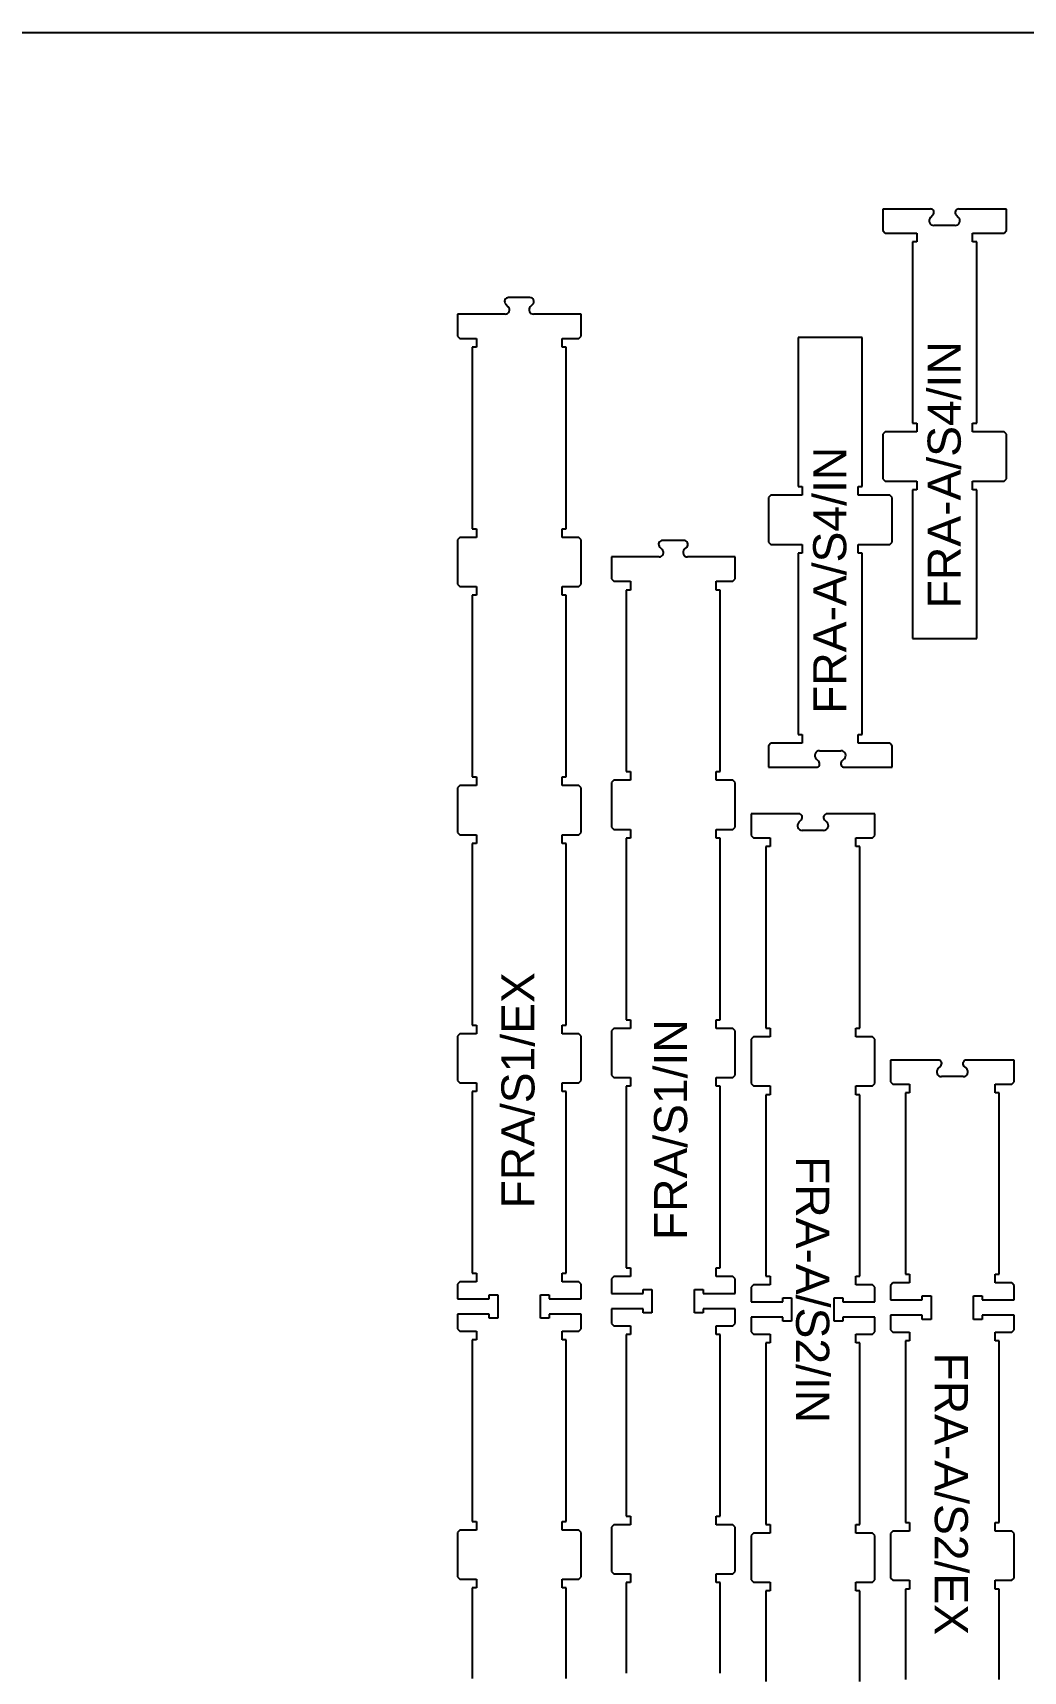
# Model space of a CAD drawing. Header units: millimetres. Extents: x -574 to 646, y -196 to 414.
# Drawn here: x -285.4 to -165.7, y 215.8 to 413.8 of the extents above; entities that cross this region are included whole.
import ezdxf

# ---------------------------------------------------------------- set-up
doc = ezdxf.new("R2010")
doc.units = ezdxf.units.MM
doc.header["$MEASUREMENT"] = 0
for name, color, linetype, true_color in [('0_SHEET_BIRCHPLY_2440X1220', 1, 'Continuous', 0xff0000), ('1_ANYTOOL_1MMDEEP_INSIDE', 2, 'Continuous', 0xffff00), ('6_ANYTOOL_CUTTHROUGH_OUTSI', 5, 'Continuous', 0x0000ff)]:
    doc.layers.add(name, color=color, linetype=linetype, true_color=true_color)

msp = doc.modelspace()

# ---------------------------------------------------------------- linework, layer by layer
at = {"layer": '0_SHEET_BIRCHPLY_2440X1220'}
msp.add_lwpolyline([(-574.38, 413.84), (-574.38, -196.16), (645.62, -196.16), (645.62, 413.84), (-574.38, 413.84)], dxfattribs=at)
at = {"layer": '6_ANYTOOL_CUTTHROUGH_OUTSI'}
for p, q in [((-176.96, 392.53), (-182.72, 392.53)), ((-182.72, 392.53), (-182.72, 389.92)), ((-167.77, 392.53), (-173.54, 392.53)), ((-167.77, 389.92), (-167.77, 392.53)), ((-176.95, 391.52), (-176.66, 391.81)), ((-173.96, 390.53), (-176.54, 390.53)), ((-173.84, 391.81), (-173.55, 391.52)), ((-182.72, 389.92), (-182.44, 389.63)), ((-182.44, 389.63), (-178.62, 389.63)), ((-178.62, 388.58), (-179.12, 388.58)), ((-179.12, 388.58), (-179.12, 366.63)), ((-178.62, 389.63), (-178.62, 388.58)), ((-171.87, 388.58), (-171.87, 389.63)), ((-171.87, 389.63), (-168.06, 389.63)), ((-171.37, 388.58), (-171.87, 388.58)), ((-171.37, 366.63), (-171.37, 388.58)), ((-168.06, 389.63), (-167.77, 389.92)), ((-228.28, 381.02), (-227.99, 380.72)), ((-225.36, 381.83), (-227.94, 381.83)), ((-225.32, 380.72), (-225.02, 381.02)), ((-228.36, 379.83), (-234.13, 379.83)), ((-234.13, 379.83), (-234.13, 377.16)), ((-219.18, 379.83), (-224.94, 379.83)), ((-219.18, 377.16), (-219.18, 379.83)), ((-234.13, 377.16), (-233.84, 376.88)), ((-233.84, 376.88), (-231.83, 376.88)), ((-231.83, 376.88), (-231.83, 375.83)), ((-221.48, 375.83), (-221.48, 376.88)), ((-221.48, 376.88), (-219.46, 376.88)), ((-219.46, 376.88), (-219.18, 377.16)), ((-185.19, 376.98), (-192.94, 376.98)), ((-192.94, 376.98), (-192.94, 358.99)), ((-185.19, 358.99), (-185.19, 376.98)), ((-231.83, 375.83), (-232.33, 375.83)), ((-232.33, 375.83), (-232.33, 353.88)), ((-220.98, 375.83), (-221.48, 375.83)), ((-220.98, 353.88), (-220.98, 375.83)), ((-179.12, 366.63), (-178.62, 366.63)), ((-178.62, 366.63), (-178.62, 365.58)), ((-171.87, 365.58), (-171.87, 366.63)), ((-171.87, 366.63), (-171.37, 366.63)), ((-182.44, 365.58), (-182.72, 365.3)), ((-182.72, 365.3), (-182.72, 359.92)), ((-178.62, 365.58), (-182.44, 365.58)), ((-168.06, 365.58), (-171.87, 365.58)), ((-167.77, 365.3), (-168.06, 365.58)), ((-167.77, 359.92), (-167.77, 365.3)), ((-192.94, 358.99), (-192.44, 358.99)), ((-192.44, 358.99), (-192.44, 357.94)), ((-185.69, 357.94), (-185.69, 358.99)), ((-185.69, 358.99), (-185.19, 358.99)), ((-182.72, 359.92), (-182.44, 359.63)), ((-182.44, 359.63), (-178.62, 359.63)), ((-178.62, 358.58), (-179.12, 358.58)), ((-179.12, 358.58), (-179.12, 340.6)), ((-178.62, 359.63), (-178.62, 358.58)), ((-171.87, 358.58), (-171.87, 359.63)), ((-171.87, 359.63), (-168.06, 359.63)), ((-171.37, 358.58), (-171.87, 358.58)), ((-171.37, 340.6), (-171.37, 358.58)), ((-168.06, 359.63), (-167.77, 359.92)), ((-196.26, 357.94), (-196.54, 357.65)), ((-196.54, 357.65), (-196.54, 352.27)), ((-192.44, 357.94), (-196.26, 357.94)), ((-181.88, 357.94), (-185.69, 357.94)), ((-181.59, 357.65), (-181.88, 357.94)), ((-181.59, 352.27), (-181.59, 357.65)), ((-233.84, 352.83), (-234.13, 352.54)), ((-231.83, 352.83), (-233.84, 352.83)), ((-232.33, 353.88), (-231.83, 353.88)), ((-231.83, 353.88), (-231.83, 352.83)), ((-221.48, 352.83), (-221.48, 353.88)), ((-221.48, 353.88), (-220.98, 353.88)), ((-219.46, 352.83), (-221.48, 352.83)), ((-219.18, 352.54), (-219.46, 352.83)), ((-234.13, 352.54), (-234.13, 347.16)), ((-219.18, 347.16), (-219.18, 352.54)), ((-209.67, 351.66), (-209.38, 351.37)), ((-206.75, 352.47), (-209.33, 352.47)), ((-206.7, 351.37), (-206.41, 351.66)), ((-196.54, 352.27), (-196.26, 351.99)), ((-196.26, 351.99), (-192.44, 351.99)), ((-192.44, 350.94), (-192.94, 350.94)), ((-192.94, 350.94), (-192.94, 328.99)), ((-192.44, 351.99), (-192.44, 350.94)), ((-185.69, 350.94), (-185.69, 351.99)), ((-185.69, 351.99), (-181.88, 351.99)), ((-185.19, 350.94), (-185.69, 350.94)), ((-185.19, 328.99), (-185.19, 350.94)), ((-181.88, 351.99), (-181.59, 352.27)), ((-209.75, 350.47), (-215.52, 350.47)), ((-215.52, 350.47), (-215.52, 347.81)), ((-200.57, 350.47), (-206.33, 350.47)), ((-200.57, 347.81), (-200.57, 350.47)), ((-234.13, 347.16), (-233.84, 346.88)), ((-233.84, 346.88), (-231.83, 346.88)), ((-231.83, 346.88), (-231.83, 345.83)), ((-221.48, 345.83), (-221.48, 346.88)), ((-221.48, 346.88), (-219.46, 346.88)), ((-219.46, 346.88), (-219.18, 347.16)), ((-215.52, 347.81), (-215.23, 347.52)), ((-215.23, 347.52), (-213.22, 347.52)), ((-213.22, 347.52), (-213.22, 346.47)), ((-202.87, 346.47), (-202.87, 347.52)), ((-202.87, 347.52), (-200.85, 347.52)), ((-200.85, 347.52), (-200.57, 347.81)), ((-231.83, 345.83), (-232.33, 345.83)), ((-232.33, 345.83), (-232.33, 323.88)), ((-220.98, 345.83), (-221.48, 345.83)), ((-220.98, 323.88), (-220.98, 345.83)), ((-213.22, 346.47), (-213.72, 346.47)), ((-213.72, 346.47), (-213.72, 324.52)), ((-202.37, 346.47), (-202.87, 346.47)), ((-202.37, 324.52), (-202.37, 346.47)), ((-179.12, 340.6), (-171.37, 340.6)), ((-192.94, 328.99), (-192.44, 328.99)), ((-192.44, 328.99), (-192.44, 327.94)), ((-185.69, 327.94), (-185.69, 328.99)), ((-185.69, 328.99), (-185.19, 328.99)), ((-196.26, 327.94), (-196.54, 327.65)), ((-196.54, 327.65), (-196.54, 325.04)), ((-192.44, 327.94), (-196.26, 327.94)), ((-190.36, 327.04), (-187.77, 327.04)), ((-181.88, 327.94), (-185.69, 327.94)), ((-181.59, 327.65), (-181.88, 327.94)), ((-181.59, 325.04), (-181.59, 327.65)), ((-196.54, 325.04), (-190.77, 325.04)), ((-190.47, 325.76), (-190.77, 326.06)), ((-187.37, 326.06), (-187.66, 325.76)), ((-187.36, 325.04), (-181.59, 325.04)), ((-232.33, 323.88), (-231.83, 323.88)), ((-231.83, 323.88), (-231.83, 322.83)), ((-221.48, 322.83), (-221.48, 323.88)), ((-221.48, 323.88), (-220.98, 323.88)), ((-215.23, 323.47), (-215.52, 323.19)), ((-215.52, 323.19), (-215.52, 317.81)), ((-213.22, 323.47), (-215.23, 323.47)), ((-213.72, 324.52), (-213.22, 324.52)), ((-213.22, 324.52), (-213.22, 323.47)), ((-202.87, 323.47), (-202.87, 324.52)), ((-202.87, 324.52), (-202.37, 324.52)), ((-200.85, 323.47), (-202.87, 323.47)), ((-200.57, 323.19), (-200.85, 323.47)), ((-200.57, 317.81), (-200.57, 323.19)), ((-233.84, 322.83), (-234.13, 322.54)), ((-234.13, 322.54), (-234.13, 317.16)), ((-231.83, 322.83), (-233.84, 322.83)), ((-219.46, 322.83), (-221.48, 322.83)), ((-219.18, 322.54), (-219.46, 322.83)), ((-219.18, 317.16), (-219.18, 322.54)), ((-192.87, 319.41), (-198.64, 319.41)), ((-198.64, 319.41), (-198.64, 316.8)), ((-183.69, 319.41), (-189.45, 319.41)), ((-183.69, 316.8), (-183.69, 319.41)), ((-234.13, 317.16), (-233.84, 316.88)), ((-219.46, 316.88), (-219.18, 317.16)), ((-215.52, 317.81), (-215.23, 317.52)), ((-215.23, 317.52), (-213.22, 317.52)), ((-213.22, 317.52), (-213.22, 316.47)), ((-202.87, 316.47), (-202.87, 317.52)), ((-202.87, 317.52), (-200.85, 317.52)), ((-200.85, 317.52), (-200.57, 317.81)), ((-192.86, 318.39), (-192.57, 318.69)), ((-189.87, 317.41), (-192.45, 317.41)), ((-189.75, 318.69), (-189.46, 318.39)), ((-233.84, 316.88), (-231.83, 316.88)), ((-231.83, 315.83), (-232.33, 315.83)), ((-232.33, 315.83), (-232.33, 293.88)), ((-231.83, 316.88), (-231.83, 315.83)), ((-221.48, 315.83), (-221.48, 316.88)), ((-221.48, 316.88), (-219.46, 316.88)), ((-220.98, 315.83), (-221.48, 315.83)), ((-220.98, 293.88), (-220.98, 315.83)), ((-213.22, 316.47), (-213.72, 316.47)), ((-213.72, 316.47), (-213.72, 294.52)), ((-202.37, 316.47), (-202.87, 316.47)), ((-202.37, 294.52), (-202.37, 316.47)), ((-198.64, 316.8), (-198.35, 316.51)), ((-198.35, 316.51), (-196.34, 316.51)), ((-196.34, 315.46), (-196.84, 315.46)), ((-196.84, 315.46), (-196.84, 293.51)), ((-196.34, 316.51), (-196.34, 315.46)), ((-185.99, 315.46), (-185.99, 316.51)), ((-185.99, 316.51), (-183.97, 316.51)), ((-185.49, 315.46), (-185.99, 315.46)), ((-185.49, 293.51), (-185.49, 315.46)), ((-183.97, 316.51), (-183.69, 316.8)), ((-232.33, 293.88), (-231.83, 293.88)), ((-231.83, 293.88), (-231.83, 292.83)), ((-221.48, 292.83), (-221.48, 293.88)), ((-221.48, 293.88), (-220.98, 293.88)), ((-215.23, 293.47), (-215.52, 293.19)), ((-215.52, 293.19), (-215.52, 287.81)), ((-213.22, 293.47), (-215.23, 293.47)), ((-213.72, 294.52), (-213.22, 294.52)), ((-213.22, 294.52), (-213.22, 293.47)), ((-202.87, 293.47), (-202.87, 294.52)), ((-202.87, 294.52), (-202.37, 294.52)), ((-200.85, 293.47), (-202.87, 293.47)), ((-200.57, 293.19), (-200.85, 293.47)), ((-200.57, 287.81), (-200.57, 293.19)), ((-196.84, 293.51), (-196.34, 293.51)), ((-196.34, 293.51), (-196.34, 292.46)), ((-185.99, 292.46), (-185.99, 293.51)), ((-185.99, 293.51), (-185.49, 293.51)), ((-233.84, 292.83), (-234.13, 292.54)), ((-234.13, 292.54), (-234.13, 287.16)), ((-231.83, 292.83), (-233.84, 292.83)), ((-219.46, 292.83), (-221.48, 292.83)), ((-219.18, 292.54), (-219.46, 292.83)), ((-219.18, 287.16), (-219.18, 292.54)), ((-198.35, 292.46), (-198.64, 292.18)), ((-198.64, 292.18), (-198.64, 286.8)), ((-196.34, 292.46), (-198.35, 292.46)), ((-183.97, 292.46), (-185.99, 292.46)), ((-183.69, 292.18), (-183.97, 292.46)), ((-183.69, 286.8), (-183.69, 292.18)), ((-176.02, 289.65), (-181.79, 289.65)), ((-181.79, 289.65), (-181.79, 287.03)), ((-166.84, 289.65), (-172.61, 289.65)), ((-166.84, 287.03), (-166.84, 289.65)), ((-215.52, 287.81), (-215.23, 287.52)), ((-215.23, 287.52), (-213.22, 287.52)), ((-213.22, 287.52), (-213.22, 286.47)), ((-202.87, 286.47), (-202.87, 287.52)), ((-202.87, 287.52), (-200.85, 287.52)), ((-200.85, 287.52), (-200.57, 287.81)), ((-176.02, 288.63), (-175.72, 288.92)), ((-173.02, 287.65), (-175.61, 287.65)), ((-172.91, 288.92), (-172.62, 288.63)), ((-234.13, 287.16), (-233.84, 286.88)), ((-233.84, 286.88), (-231.83, 286.88)), ((-231.83, 285.83), (-232.33, 285.83)), ((-232.33, 285.83), (-232.33, 263.88)), ((-231.83, 286.88), (-231.83, 285.83)), ((-221.48, 285.83), (-221.48, 286.88)), ((-221.48, 286.88), (-219.46, 286.88)), ((-220.98, 285.83), (-221.48, 285.83)), ((-220.98, 263.88), (-220.98, 285.83)), ((-219.46, 286.88), (-219.18, 287.16)), ((-213.22, 286.47), (-213.72, 286.47)), ((-213.72, 286.47), (-213.72, 264.52)), ((-202.37, 286.47), (-202.87, 286.47)), ((-202.37, 264.52), (-202.37, 286.47)), ((-198.64, 286.8), (-198.35, 286.51)), ((-198.35, 286.51), (-196.34, 286.51)), ((-196.34, 285.46), (-196.84, 285.46)), ((-196.84, 285.46), (-196.84, 263.51)), ((-196.34, 286.51), (-196.34, 285.46)), ((-185.99, 285.46), (-185.99, 286.51)), ((-185.99, 286.51), (-183.97, 286.51)), ((-185.49, 285.46), (-185.99, 285.46)), ((-185.49, 263.51), (-185.49, 285.46)), ((-183.97, 286.51), (-183.69, 286.8)), ((-181.79, 287.03), (-181.51, 286.75)), ((-181.51, 286.75), (-179.49, 286.75)), ((-179.49, 285.7), (-179.99, 285.7)), ((-179.99, 285.7), (-179.99, 263.75)), ((-179.49, 286.75), (-179.49, 285.7)), ((-169.14, 285.7), (-169.14, 286.75)), ((-169.14, 286.75), (-167.13, 286.75)), ((-168.64, 285.7), (-169.14, 285.7)), ((-168.64, 263.75), (-168.64, 285.7)), ((-167.13, 286.75), (-166.84, 287.03)), ((-232.33, 263.88), (-231.83, 263.88)), ((-231.83, 263.88), (-231.83, 262.83)), ((-221.48, 262.83), (-221.48, 263.88)), ((-221.48, 263.88), (-220.98, 263.88)), ((-215.23, 263.47), (-215.52, 263.19)), ((-213.22, 263.47), (-215.23, 263.47)), ((-213.72, 264.52), (-213.22, 264.52)), ((-213.22, 264.52), (-213.22, 263.47)), ((-202.87, 263.47), (-202.87, 264.52)), ((-202.87, 264.52), (-202.37, 264.52)), ((-200.85, 263.47), (-202.87, 263.47)), ((-200.57, 263.19), (-200.85, 263.47)), ((-196.84, 263.51), (-196.34, 263.51)), ((-196.34, 263.51), (-196.34, 262.46)), ((-185.99, 262.46), (-185.99, 263.51)), ((-185.99, 263.51), (-185.49, 263.51)), ((-179.99, 263.75), (-179.49, 263.75)), ((-179.49, 263.75), (-179.49, 262.7)), ((-169.14, 262.7), (-169.14, 263.75)), ((-169.14, 263.75), (-168.64, 263.75)), ((-233.84, 262.83), (-234.13, 262.54)), ((-234.13, 262.54), (-234.13, 260.78)), ((-231.83, 262.83), (-233.84, 262.83)), ((-219.46, 262.83), (-221.48, 262.83)), ((-219.18, 262.54), (-219.46, 262.83)), ((-219.18, 260.78), (-219.18, 262.54)), ((-215.52, 263.19), (-215.52, 261.42)), ((-211.67, 261.42), (-211.67, 261.92)), ((-211.67, 261.92), (-210.62, 261.92)), ((-210.62, 261.92), (-210.62, 259.07)), ((-205.47, 259.07), (-205.47, 261.92)), ((-205.47, 261.92), (-204.42, 261.92)), ((-204.42, 261.92), (-204.42, 261.42)), ((-200.57, 261.42), (-200.57, 263.19)), ((-198.35, 262.46), (-198.64, 262.18)), ((-198.64, 262.18), (-198.64, 260.41)), ((-196.34, 262.46), (-198.35, 262.46)), ((-183.97, 262.46), (-185.99, 262.46)), ((-183.69, 262.18), (-183.97, 262.46)), ((-183.69, 260.41), (-183.69, 262.18)), ((-181.51, 262.7), (-181.79, 262.41)), ((-181.79, 262.41), (-181.79, 260.65)), ((-179.49, 262.7), (-181.51, 262.7)), ((-167.13, 262.7), (-169.14, 262.7)), ((-166.84, 262.41), (-167.13, 262.7)), ((-166.84, 260.65), (-166.84, 262.41)), ((-234.13, 260.78), (-230.28, 260.78)), ((-230.28, 260.78), (-230.28, 261.28)), ((-230.28, 261.28), (-229.23, 261.28)), ((-229.23, 261.28), (-229.23, 258.43)), ((-224.08, 258.43), (-224.08, 261.28)), ((-224.08, 261.28), (-223.03, 261.28)), ((-223.03, 261.28), (-223.03, 260.78)), ((-223.03, 260.78), (-219.18, 260.78)), ((-215.52, 261.42), (-211.67, 261.42)), ((-211.67, 259.57), (-215.52, 259.57)), ((-215.52, 259.57), (-215.52, 257.81)), ((-211.67, 259.07), (-211.67, 259.57)), ((-204.42, 261.42), (-200.57, 261.42)), ((-200.57, 259.57), (-204.42, 259.57)), ((-204.42, 259.57), (-204.42, 259.07)), ((-200.57, 257.81), (-200.57, 259.57)), ((-198.64, 260.41), (-194.79, 260.41)), ((-194.79, 260.41), (-194.79, 260.91)), ((-194.79, 260.91), (-193.74, 260.91)), ((-193.74, 260.91), (-193.74, 258.06)), ((-188.59, 258.06), (-188.59, 260.91)), ((-188.59, 260.91), (-187.54, 260.91)), ((-187.54, 260.91), (-187.54, 260.41)), ((-187.54, 260.41), (-183.69, 260.41)), ((-181.79, 260.65), (-177.94, 260.65)), ((-177.94, 260.65), (-177.94, 261.15)), ((-177.94, 261.15), (-176.89, 261.15)), ((-176.89, 261.15), (-176.89, 258.3)), ((-171.74, 258.3), (-171.74, 261.15)), ((-171.74, 261.15), (-170.69, 261.15)), ((-170.69, 261.15), (-170.69, 260.65)), ((-170.69, 260.65), (-166.84, 260.65)), ((-230.28, 258.93), (-234.13, 258.93)), ((-234.13, 258.93), (-234.13, 257.16)), ((-230.28, 258.43), (-230.28, 258.93)), ((-229.23, 258.43), (-230.28, 258.43)), ((-223.03, 258.43), (-224.08, 258.43)), ((-219.18, 258.93), (-223.03, 258.93)), ((-223.03, 258.93), (-223.03, 258.43)), ((-219.18, 257.16), (-219.18, 258.93)), ((-215.52, 257.81), (-215.23, 257.52)), ((-215.23, 257.52), (-213.22, 257.52)), ((-213.22, 257.52), (-213.22, 256.47)), ((-210.62, 259.07), (-211.67, 259.07)), ((-204.42, 259.07), (-205.47, 259.07)), ((-202.87, 256.47), (-202.87, 257.52)), ((-202.87, 257.52), (-200.85, 257.52)), ((-200.85, 257.52), (-200.57, 257.81)), ((-194.79, 258.56), (-198.64, 258.56)), ((-198.64, 258.56), (-198.64, 256.8)), ((-194.79, 258.06), (-194.79, 258.56)), ((-193.74, 258.06), (-194.79, 258.06)), ((-187.54, 258.06), (-188.59, 258.06)), ((-183.69, 258.56), (-187.54, 258.56)), ((-187.54, 258.56), (-187.54, 258.06)), ((-183.69, 256.8), (-183.69, 258.56)), ((-177.94, 258.8), (-181.79, 258.8)), ((-181.79, 258.8), (-181.79, 257.03)), ((-177.94, 258.3), (-177.94, 258.8)), ((-176.89, 258.3), (-177.94, 258.3)), ((-170.69, 258.3), (-171.74, 258.3)), ((-166.84, 258.8), (-170.69, 258.8)), ((-170.69, 258.8), (-170.69, 258.3)), ((-166.84, 257.03), (-166.84, 258.8)), ((-234.13, 257.16), (-233.84, 256.88)), ((-233.84, 256.88), (-231.83, 256.88)), ((-231.83, 255.83), (-232.33, 255.83)), ((-232.33, 255.83), (-232.33, 233.88)), ((-231.83, 256.88), (-231.83, 255.83)), ((-221.48, 255.83), (-221.48, 256.88)), ((-221.48, 256.88), (-219.46, 256.88)), ((-220.98, 255.83), (-221.48, 255.83)), ((-220.98, 233.88), (-220.98, 255.83)), ((-219.46, 256.88), (-219.18, 257.16)), ((-213.22, 256.47), (-213.72, 256.47)), ((-213.72, 256.47), (-213.72, 234.52)), ((-202.37, 256.47), (-202.87, 256.47)), ((-202.37, 234.52), (-202.37, 256.47)), ((-198.64, 256.8), (-198.35, 256.51)), ((-198.35, 256.51), (-196.34, 256.51)), ((-196.34, 256.51), (-196.34, 255.46)), ((-185.99, 255.46), (-185.99, 256.51)), ((-185.99, 256.51), (-183.97, 256.51)), ((-183.97, 256.51), (-183.69, 256.8)), ((-181.79, 257.03), (-181.51, 256.75)), ((-181.51, 256.75), (-179.49, 256.75)), ((-179.49, 255.7), (-179.99, 255.7)), ((-179.99, 255.7), (-179.99, 233.75)), ((-179.49, 256.75), (-179.49, 255.7)), ((-169.14, 255.7), (-169.14, 256.75)), ((-169.14, 256.75), (-167.13, 256.75)), ((-168.64, 255.7), (-169.14, 255.7)), ((-168.64, 233.75), (-168.64, 255.7)), ((-167.13, 256.75), (-166.84, 257.03)), ((-196.34, 255.46), (-196.84, 255.46)), ((-196.84, 255.46), (-196.84, 233.51)), ((-185.49, 255.46), (-185.99, 255.46)), ((-185.49, 233.51), (-185.49, 255.46)), ((-232.33, 233.88), (-231.83, 233.88)), ((-231.83, 233.88), (-231.83, 232.83)), ((-221.48, 232.83), (-221.48, 233.88)), ((-221.48, 233.88), (-220.98, 233.88)), ((-213.72, 234.52), (-213.22, 234.52)), ((-213.22, 234.52), (-213.22, 233.47)), ((-202.87, 233.47), (-202.87, 234.52)), ((-202.87, 234.52), (-202.37, 234.52)), ((-179.99, 233.75), (-179.49, 233.75)), ((-179.49, 233.75), (-179.49, 232.7)), ((-169.14, 232.7), (-169.14, 233.75)), ((-169.14, 233.75), (-168.64, 233.75)), ((-233.84, 232.83), (-234.13, 232.54)), ((-234.13, 232.54), (-234.13, 227.16)), ((-231.83, 232.83), (-233.84, 232.83)), ((-219.46, 232.83), (-221.48, 232.83)), ((-219.18, 232.54), (-219.46, 232.83)), ((-219.18, 227.16), (-219.18, 232.54)), ((-215.23, 233.47), (-215.52, 233.19)), ((-215.52, 233.19), (-215.52, 227.81)), ((-213.22, 233.47), (-215.23, 233.47)), ((-200.85, 233.47), (-202.87, 233.47)), ((-200.57, 233.19), (-200.85, 233.47)), ((-200.57, 227.81), (-200.57, 233.19)), ((-198.35, 232.46), (-198.64, 232.18)), ((-198.64, 232.18), (-198.64, 226.8)), ((-196.34, 232.46), (-198.35, 232.46)), ((-196.84, 233.51), (-196.34, 233.51)), ((-196.34, 233.51), (-196.34, 232.46)), ((-185.99, 232.46), (-185.99, 233.51)), ((-185.99, 233.51), (-185.49, 233.51)), ((-183.97, 232.46), (-185.99, 232.46)), ((-183.69, 232.18), (-183.97, 232.46)), ((-183.69, 226.8), (-183.69, 232.18)), ((-181.51, 232.7), (-181.79, 232.41)), ((-181.79, 232.41), (-181.79, 227.03)), ((-179.49, 232.7), (-181.51, 232.7)), ((-167.13, 232.7), (-169.14, 232.7)), ((-166.84, 232.41), (-167.13, 232.7)), ((-166.84, 227.03), (-166.84, 232.41)), ((-215.52, 227.81), (-215.23, 227.52)), ((-200.85, 227.52), (-200.57, 227.81)), ((-234.13, 227.16), (-233.84, 226.88)), ((-233.84, 226.88), (-231.83, 226.88)), ((-231.83, 225.83), (-232.33, 225.83)), ((-232.33, 225.83), (-232.33, 214.88)), ((-231.83, 226.88), (-231.83, 225.83)), ((-221.48, 225.83), (-221.48, 226.88)), ((-221.48, 226.88), (-219.46, 226.88)), ((-220.98, 225.83), (-221.48, 225.83)), ((-220.98, 214.88), (-220.98, 225.83)), ((-219.46, 226.88), (-219.18, 227.16)), ((-215.23, 227.52), (-213.22, 227.52)), ((-213.22, 226.47), (-213.72, 226.47)), ((-213.72, 226.47), (-213.72, 215.52)), ((-213.22, 227.52), (-213.22, 226.47)), ((-202.87, 226.47), (-202.87, 227.52)), ((-202.87, 227.52), (-200.85, 227.52)), ((-202.37, 226.47), (-202.87, 226.47)), ((-202.37, 215.52), (-202.37, 226.47)), ((-198.64, 226.8), (-198.35, 226.51)), ((-198.35, 226.51), (-196.34, 226.51)), ((-196.34, 226.51), (-196.34, 225.46)), ((-185.99, 225.46), (-185.99, 226.51)), ((-185.99, 226.51), (-183.97, 226.51)), ((-183.97, 226.51), (-183.69, 226.8)), ((-181.79, 227.03), (-181.51, 226.75)), ((-181.51, 226.75), (-179.49, 226.75)), ((-179.49, 226.75), (-179.49, 225.7)), ((-169.14, 225.7), (-169.14, 226.75)), ((-169.14, 226.75), (-167.13, 226.75)), ((-167.13, 226.75), (-166.84, 227.03)), ((-196.34, 225.46), (-196.84, 225.46)), ((-196.84, 225.46), (-196.84, 214.51)), ((-185.49, 225.46), (-185.99, 225.46)), ((-185.49, 214.51), (-185.49, 225.46)), ((-179.49, 225.7), (-179.99, 225.7)), ((-179.99, 225.7), (-179.99, 214.75)), ((-168.64, 225.7), (-169.14, 225.7)), ((-168.64, 214.75), (-168.64, 225.7))]:
    msp.add_line(p, q, dxfattribs=at)
for centre, radius, start, end in [((-176.96, 392.11), 0.425, 315, 90), ((-173.54, 392.11), 0.425, 90, 225), ((-176.54, 391.11), 0.575, 135, 270), ((-173.96, 391.11), 0.575, 270, 45), ((-227.94, 381.35), 0.475, 90, 225), ((-228.36, 380.35), 0.525, 270, 45), ((-224.94, 380.35), 0.525, 135, 270), ((-225.36, 381.35), 0.475, 315, 90), ((-209.33, 352), 0.475, 90, 225), ((-209.75, 351), 0.525, 270, 45), ((-206.33, 351), 0.525, 135, 270), ((-206.75, 352), 0.475, 315, 90), ((-190.36, 326.46), 0.575, 90, 225), ((-187.77, 326.46), 0.575, 315, 90), ((-190.77, 325.46), 0.425, 270, 45), ((-187.36, 325.46), 0.425, 135, 270), ((-192.87, 318.99), 0.425, 315, 90), ((-189.45, 318.99), 0.425, 90, 225), ((-192.45, 317.99), 0.575, 135, 270), ((-189.87, 317.99), 0.575, 270, 45), ((-176.02, 289.22), 0.425, 315, 90), ((-172.61, 289.22), 0.425, 90, 225), ((-175.61, 288.22), 0.575, 135, 270), ((-173.02, 288.22), 0.575, 270, 45)]:
    msp.add_arc(centre, radius, start, end, dxfattribs=at)

# ---------------------------------------------------------------- texts
at = {"layer": '1_ANYTOOL_1MMDEEP_INSIDE', "char_height": 4, "attachment_point": 1, "line_spacing_factor": 0.963855}
for s, insert, width, rotation in [('\\fArial;FRA-A/S4/IN', (-177.3, 344.26), 35.1084, 90), ('\\fArial;FRA-A/S4/IN', (-191.13, 331.49), 35.1084, 90), ('\\fArial;FRA/S1/EX', (-228.81, 271.7), 31.8313, 90), ('\\fArial;FRA/S1/IN', (-210.36, 267.87), 29.5663, 90), ('\\fArial;FRA-A/S2/IN', (-189.19, 278.04), 35.1084, 270), ('\\fArial;FRA-A/S2/EX', (-172.43, 254.29), 37.3735, 270)]:
    msp.add_mtext(s, dxfattribs=dict(at, insert=insert, width=width, rotation=rotation))

doc.saveas('drawing.dxf')
